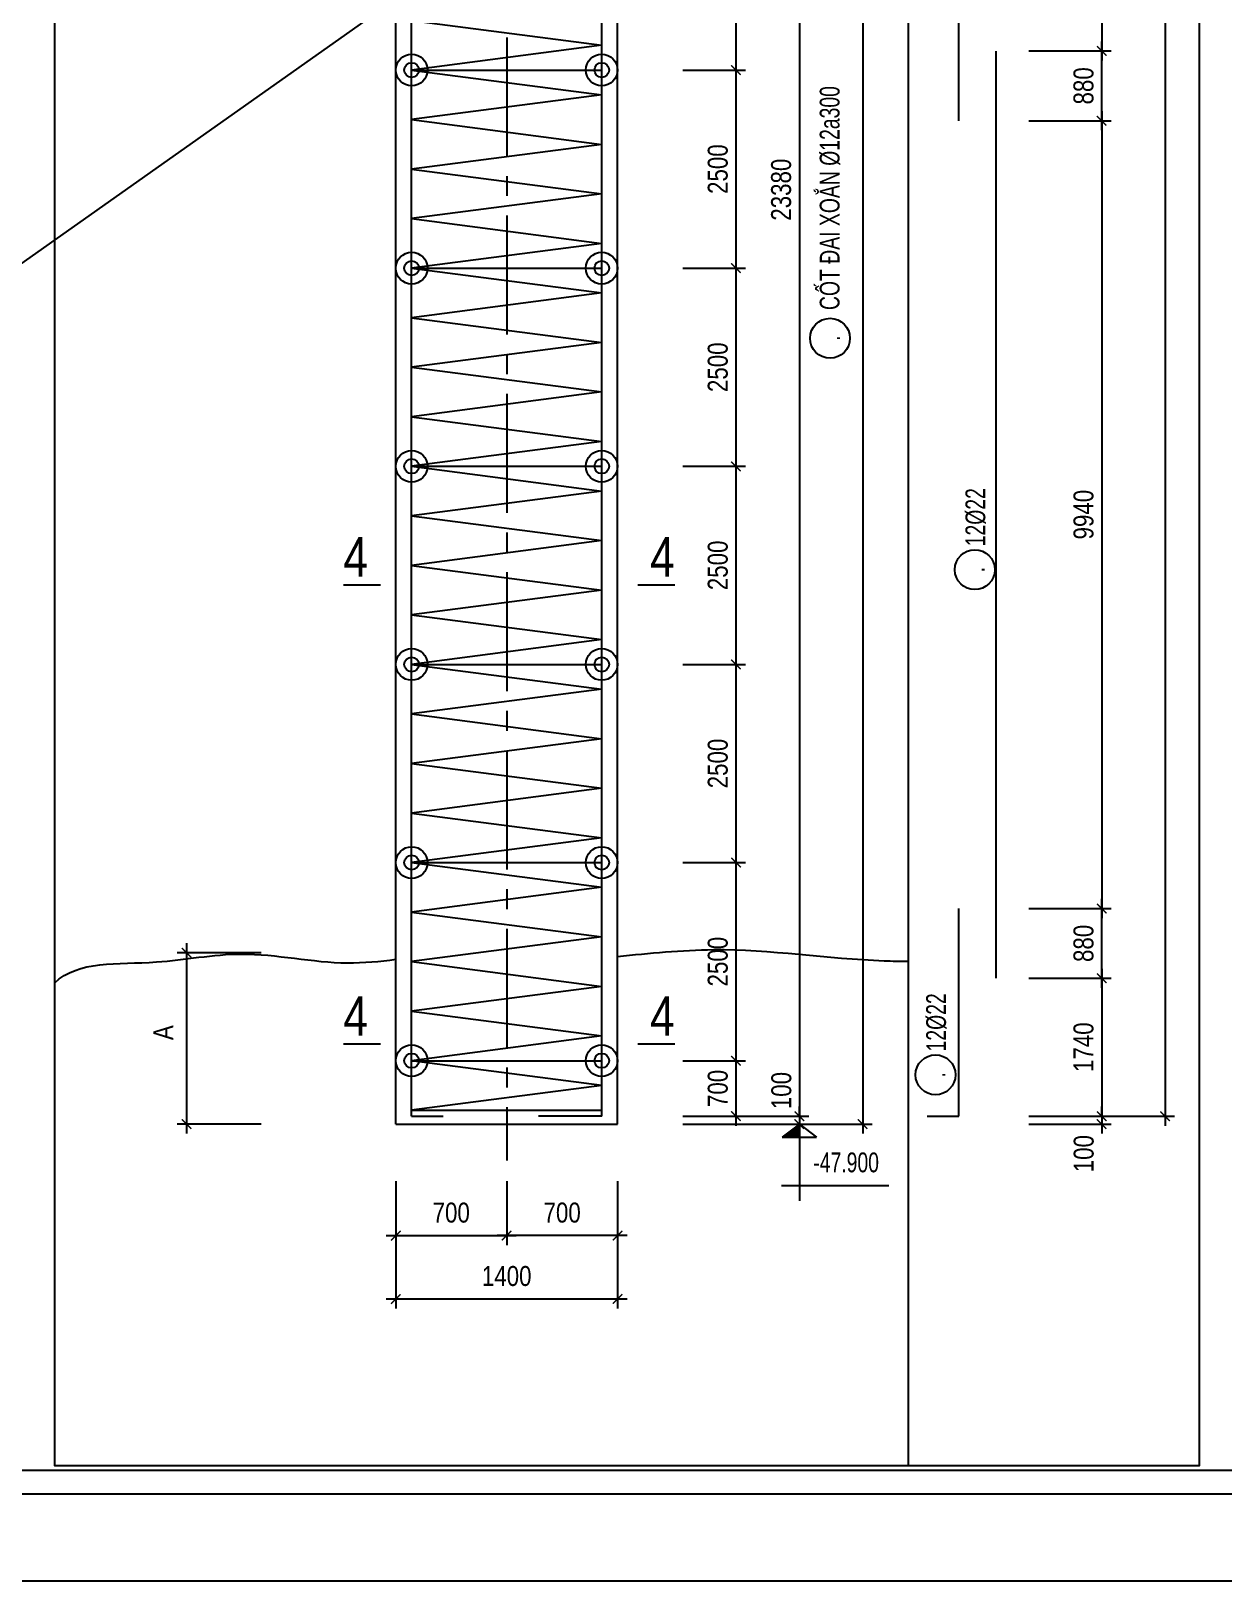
# Model space of a CAD drawing. Extents: x 171424 to 249266, y 74893 to 149166.
# Drawn here: x 199862 to 203623, y 130893 to 135782 of the extents above; entities that cross this region are included whole.
import ezdxf
from ezdxf.enums import TextEntityAlignment as Align

# ---------------------------------------------------------------- set-up
doc = ezdxf.new("R2010")
doc.units = 0
doc.header["$LTSCALE"] = 500
doc.header["$MEASUREMENT"] = 0
doc.header["$PDMODE"] = 3
doc.linetypes.add('CENTER2', pattern=[1.125, 0.75, -0.125, 0.125, -0.125])
doc.layers.get('0').update_dxf_attribs({"linetype": 'CONTINUOUS'})
doc.layers.get('DEFPOINTS').update_dxf_attribs({"linetype": 'CONTINUOUS'})
for name, color, linetype in [('01.CDC.AXIS', 160, 'CENTER2'), ('02.CDC.DIM', 1, 'CONTINUOUS'), ('03.CDC.BORDER', 3, 'CONTINUOUS'), ('05.CDC.STEEL', 4, 'CONTINUOUS'), ('06.CDC.TEXT', 2, 'CONTINUOUS'), ('10.CDC.HATCH', 9, 'CONTINUOUS'), ('11.CDC.NOTE', 8, 'CONTINUOUS'), ('CDC-KHUNGTEN', 7, 'CONTINUOUS'), ('CDC.10.HATCH', 9, 'CONTINUOUS')]:
    doc.layers.add(name, color=color, linetype=linetype)
doc.layers.add('KCS_Plotter', color=11, linetype='CONTINUOUS', plot=False)
doc.styles.add('ARIAL', font='arial.ttf', dxfattribs={"width": 0.8})
doc.dimstyles.new('DIM100-25', dxfattribs={"dimtxt": 63, "dimasz": 30, "dimexe": 30, "dimexo": 0, "dimgap": 25, "dimtad": 1, "dimdec": 0, "dimlfac": 4, "dimzin": 0, "dimdsep": 46, "dimtxsty": 'ARIAL', "dimblk": 'ARCHTICK', "dimblk1": 'ARCHTICK', "dimblk2": 'D', "dimcen": 0, "dimdle": 30, "dimclrd": 1, "dimclre": 1, "dimclrt": 2, "dimadec": 0, "dimazin": 0, "dimtfac": 1, "dimtdec": 0, "dimtix": 1, "dimtofl": 0, "dimtmove": 2, "dimatfit": 3, "dimldrblk": 'ARCHTICK', "dimfxl": 1, "dimtolj": 1, "dimtzin": 0, "dimarcsym": 0})
doc.dimstyles.new('DIM100-50', dxfattribs={"dimtxt": 63, "dimasz": 30, "dimexe": 30, "dimexo": 0, "dimgap": 40, "dimtad": 1, "dimdec": 0, "dimlfac": 2, "dimzin": 0, "dimdsep": 46, "dimtxsty": 'ARIAL', "dimblk": 'ARCHTICK', "dimcen": 0, "dimdle": 30, "dimclrd": 1, "dimclre": 1, "dimclrt": 2, "dimadec": 0, "dimazin": 0, "dimtfac": 1, "dimtdec": 0, "dimtix": 1, "dimtofl": 0, "dimtmove": 2, "dimatfit": 3, "dimldrblk": 'ARCHTICK', "dimfxl": 1, "dimtolj": 1, "dimtzin": 0, "dimarcsym": 0})

# ---------------------------------------------------------------- blocks, each defined once
blk = doc.blocks.new('_ArchTick')
at = {"color": 0, "linetype": 'ByBlock', "const_width": 0.15}
blk.add_lwpolyline([(-0.5, -0.5), (0.5, 0.5)], dxfattribs=at)
blk = doc.blocks.new('*D56')
at = {"layer": '02.CDC.DIM', "color": 1, "lineweight": -2, "transparency": 16777216}
for p, q in [((202286.6, 138234.3), (202286.6, 132329.2)), ((201919.5, 138204.3), (202316.6, 138204.3)), ((201919.5, 132359.2), (202316.6, 132359.2))]:
    blk.add_line(p, q, dxfattribs=at)
at = {"layer": 'DEFPOINTS', "color": 0, "transparency": 16777216}
for p in [(201919.5, 138204.3), (201919.5, 132359.2), (202286.6, 132359.2)]:
    blk.add_point(p, dxfattribs=at)
at = {"layer": '02.CDC.DIM', "color": 1, "lineweight": -2, "transparency": 16777216, "xscale": 30, "yscale": 30, "zscale": 30}
for p, rotation in [((202286.6, 138204.3), 90), ((202286.6, 132359.2), 270)]:
    blk.add_blockref('_ArchTick', p, dxfattribs=dict(at, rotation=rotation))
at = {"layer": '02.CDC.DIM', "color": 2, "transparency": 16777216, "insert": (202229.4, 135281.8), "char_height": 63, "attachment_point": 5, "rotation": 90, "style": 'ARIAL'}
blk.add_mtext('\\A1;23380', dxfattribs=at)
blk = doc.blocks.new('D')
at = {"layer": '02.CDC.DIM'}
for p, q in [((-50, -50), (50, 50)), ((-86.75, 0), (86.75, 0))]:
    blk.add_line(p, q, dxfattribs=at)
blk = doc.blocks.new('*D57')
at = {"layer": '02.CDC.DIM', "color": 1, "lineweight": -2, "transparency": 16777216}
for p, q in [((202486.6, 143814.2), (202486.6, 132304.2)), ((201919.5, 143784.2), (202516.6, 143784.2)), ((201919.5, 132334.2), (202516.6, 132334.2))]:
    blk.add_line(p, q, dxfattribs=at)
at = {"layer": 'DEFPOINTS', "color": 0, "transparency": 16777216}
for p in [(201919.5, 143784.2), (201919.5, 132334.2), (202486.6, 132334.2)]:
    blk.add_point(p, dxfattribs=at)
at = {"layer": '02.CDC.DIM', "color": 1, "lineweight": -2, "transparency": 16777216, "xscale": 30, "yscale": 30, "zscale": 30}
for p, rotation in [((202486.6, 143784.2), 90), ((202486.6, 132334.2), 270)]:
    blk.add_blockref('_ArchTick', p, dxfattribs=dict(at, rotation=rotation))
at = {"layer": '02.CDC.DIM', "color": 2, "transparency": 16777216, "insert": (202429.5, 138059.2), "char_height": 63, "attachment_point": 5, "rotation": 90, "style": 'ARIAL'}
blk.add_mtext('\\A1;45800', dxfattribs=at)
blk = doc.blocks.new('*D58')
at = {"layer": '02.CDC.DIM', "color": 1, "lineweight": -2, "transparency": 16777216}
for p, q in [((201013.2, 131990.7), (201013.2, 131752.5)), ((201713.2, 131990.7), (201713.2, 131752.5)), ((200983.2, 131782.5), (201743.2, 131782.5))]:
    blk.add_line(p, q, dxfattribs=at)
at = {"layer": 'DEFPOINTS', "color": 0, "transparency": 16777216}
for p in [(201013.2, 131990.7), (201713.2, 131990.7), (201713.2, 131782.5)]:
    blk.add_point(p, dxfattribs=at)
at = {"layer": '02.CDC.DIM', "color": 1, "lineweight": -2, "transparency": 16777216, "xscale": 30, "yscale": 30, "zscale": 30, "rotation": 180}
blk.add_blockref('_ArchTick', (201013.2, 131782.5), dxfattribs=at)
at = {"layer": '02.CDC.DIM', "color": 1, "lineweight": -2, "transparency": 16777216, "xscale": 30, "yscale": 30, "zscale": 30}
blk.add_blockref('_ArchTick', (201713.2, 131782.5), dxfattribs=at)
at = {"layer": '02.CDC.DIM', "color": 2, "transparency": 16777216, "insert": (201363.2, 131854.6), "char_height": 63, "attachment_point": 5, "style": 'ARIAL'}
blk.add_mtext('\\A1;1400', dxfattribs=at)
blk = doc.blocks.new('*D59')
at = {"layer": '02.CDC.DIM', "color": 1, "lineweight": -2, "transparency": 16777216}
for p, q in [((201013.2, 132154.5), (201013.2, 131952.5)), ((201363.2, 132154.5), (201363.2, 131952.5)), ((200983.2, 131982.5), (201393.2, 131982.5))]:
    blk.add_line(p, q, dxfattribs=at)
at = {"layer": 'DEFPOINTS', "color": 0, "transparency": 16777216}
for p in [(201013.2, 132154.5), (201363.2, 132154.5), (201363.2, 131982.5)]:
    blk.add_point(p, dxfattribs=at)
at = {"layer": '02.CDC.DIM', "color": 1, "lineweight": -2, "transparency": 16777216, "xscale": 30, "yscale": 30, "zscale": 30, "rotation": 180}
blk.add_blockref('_ArchTick', (201013.2, 131982.5), dxfattribs=at)
at = {"layer": '02.CDC.DIM', "color": 1, "lineweight": -2, "transparency": 16777216, "xscale": 30, "yscale": 30, "zscale": 30}
blk.add_blockref('_ArchTick', (201363.2, 131982.5), dxfattribs=at)
at = {"layer": '02.CDC.DIM', "color": 2, "transparency": 16777216, "insert": (201188.2, 132054.6), "char_height": 63, "attachment_point": 5, "style": 'ARIAL'}
blk.add_mtext('\\A1;700', dxfattribs=at)
blk = doc.blocks.new('*D60')
at = {"layer": '02.CDC.DIM', "color": 1, "lineweight": -2, "transparency": 16777216}
for p, q in [((201363.2, 132154.5), (201363.2, 131952.5)), ((201713.2, 132154.5), (201713.2, 131952.5)), ((201743.2, 131982.5), (201333.2, 131982.5))]:
    blk.add_line(p, q, dxfattribs=at)
at = {"layer": 'DEFPOINTS', "color": 0, "transparency": 16777216}
for p in [(201363.2, 132154.5), (201713.2, 132154.5), (201363.2, 131982.5)]:
    blk.add_point(p, dxfattribs=at)
at = {"layer": '02.CDC.DIM', "color": 1, "lineweight": -2, "transparency": 16777216, "xscale": 30, "yscale": 30, "zscale": 30, "rotation": 180}
blk.add_blockref('_ArchTick', (201363.2, 131982.5), dxfattribs=at)
at = {"layer": '02.CDC.DIM', "color": 1, "lineweight": -2, "transparency": 16777216, "xscale": 30, "yscale": 30, "zscale": 30}
blk.add_blockref('_ArchTick', (201713.2, 131982.5), dxfattribs=at)
at = {"layer": '02.CDC.DIM', "color": 2, "transparency": 16777216, "insert": (201538.2, 132054.6), "char_height": 63, "attachment_point": 5, "style": 'ARIAL'}
blk.add_mtext('\\A1;700', dxfattribs=at)
blk = doc.blocks.new('*D62')
at = {"layer": '02.CDC.DIM', "color": 1, "lineweight": -2, "transparency": 16777216}
for p, q in [((201919.5, 132359.2), (202316.6, 132359.2)), ((202286.6, 132359.2), (202286.6, 132389.2)), ((201919.5, 132334.2), (202316.6, 132334.2)), ((202286.6, 132334.2), (202286.6, 132304.2))]:
    blk.add_line(p, q, dxfattribs=at)
at = {"layer": 'DEFPOINTS', "color": 0, "transparency": 16777216}
for p in [(201919.5, 132359.2), (202286.6, 132359.2), (201919.5, 132334.2)]:
    blk.add_point(p, dxfattribs=at)
at = {"layer": '02.CDC.DIM', "color": 1, "lineweight": -2, "transparency": 16777216, "xscale": 30, "yscale": 30, "zscale": 30}
for p, rotation in [((202286.6, 132359.2), 270), ((202286.6, 132334.2), 90)]:
    blk.add_blockref('_ArchTick', p, dxfattribs=dict(at, rotation=rotation))
at = {"layer": '02.CDC.DIM', "color": 2, "transparency": 16777216, "insert": (202230.1, 132440), "char_height": 63, "attachment_point": 5, "rotation": 90, "style": 'ARIAL'}
blk.add_mtext('\\A1;100', dxfattribs=at)
blk = doc.blocks.new('*D64')
at = {"layer": '02.CDC.DIM', "color": 1, "lineweight": -2, "transparency": 16777216}
for p, q in [((200353.2, 132904.6), (200353.2, 132304.2)), ((200588.9, 132874.6), (200323.2, 132874.6)), ((200588.9, 132334.2), (200323.2, 132334.2))]:
    blk.add_line(p, q, dxfattribs=at)
at = {"layer": 'DEFPOINTS', "color": 0, "transparency": 16777216}
for p in [(200588.9, 132874.6), (200353.2, 132334.2), (200588.9, 132334.2)]:
    blk.add_point(p, dxfattribs=at)
at = {"layer": '02.CDC.DIM', "color": 1, "lineweight": -2, "transparency": 16777216, "xscale": 30, "yscale": 30, "zscale": 30}
for p, rotation in [((200353.2, 132874.6), 90), ((200353.2, 132334.2), 270)]:
    blk.add_blockref('_ArchTick', p, dxfattribs=dict(at, rotation=rotation))
at = {"layer": '02.CDC.DIM', "color": 2, "transparency": 16777216, "insert": (200279.7, 132622.6), "char_height": 63, "attachment_point": 5, "rotation": 90, "style": 'ARIAL'}
blk.add_mtext('\\A1;A', dxfattribs=at)
blk = doc.blocks.new('*D78')
at = {"layer": '02.CDC.DIM', "color": 1, "lineweight": -2, "transparency": 16777216}
for p, q in [((201919.5, 136284.2), (202116.6, 136284.2)), ((202086.6, 136314.2), (202086.6, 135629.2)), ((201919.5, 135659.2), (202116.6, 135659.2))]:
    blk.add_line(p, q, dxfattribs=at)
at = {"layer": 'DEFPOINTS', "color": 0, "transparency": 16777216}
for p in [(201919.5, 136284.2), (201919.5, 135659.2), (202086.6, 135659.2)]:
    blk.add_point(p, dxfattribs=at)
at = {"layer": '02.CDC.DIM', "color": 1, "lineweight": -2, "transparency": 16777216, "xscale": 30, "yscale": 30, "zscale": 30}
for p, rotation in [((202086.6, 136284.2), 90), ((202086.6, 135659.2), 270)]:
    blk.add_blockref('_ArchTick', p, dxfattribs=dict(at, rotation=rotation))
at = {"layer": '02.CDC.DIM', "color": 2, "transparency": 16777216, "insert": (202029.5, 135971.7), "char_height": 63, "attachment_point": 5, "rotation": 90, "style": 'ARIAL'}
blk.add_mtext('\\A1;2500', dxfattribs=at)
blk = doc.blocks.new('*D79')
at = {"layer": '02.CDC.DIM', "color": 1, "lineweight": -2, "transparency": 16777216}
for p, q in [((202086.6, 135689.2), (202086.6, 135004.2)), ((201919.5, 135659.2), (202116.6, 135659.2)), ((201919.5, 135034.2), (202116.6, 135034.2))]:
    blk.add_line(p, q, dxfattribs=at)
at = {"layer": 'DEFPOINTS', "color": 0, "transparency": 16777216}
for p in [(201919.5, 135659.2), (201919.5, 135034.2), (202086.6, 135034.2)]:
    blk.add_point(p, dxfattribs=at)
at = {"layer": '02.CDC.DIM', "color": 1, "lineweight": -2, "transparency": 16777216, "xscale": 30, "yscale": 30, "zscale": 30}
for p, rotation in [((202086.6, 135659.2), 90), ((202086.6, 135034.2), 270)]:
    blk.add_blockref('_ArchTick', p, dxfattribs=dict(at, rotation=rotation))
at = {"layer": '02.CDC.DIM', "color": 2, "transparency": 16777216, "insert": (202029.5, 135346.7), "char_height": 63, "attachment_point": 5, "rotation": 90, "style": 'ARIAL'}
blk.add_mtext('\\A1;2500', dxfattribs=at)
blk = doc.blocks.new('*D80')
at = {"layer": '02.CDC.DIM', "color": 1, "lineweight": -2, "transparency": 16777216}
for p, q in [((202086.6, 135064.2), (202086.6, 134379.2)), ((201919.5, 135034.2), (202116.6, 135034.2)), ((201919.5, 134409.2), (202116.6, 134409.2))]:
    blk.add_line(p, q, dxfattribs=at)
at = {"layer": 'DEFPOINTS', "color": 0, "transparency": 16777216}
for p in [(201919.5, 135034.2), (201919.5, 134409.2), (202086.6, 134409.2)]:
    blk.add_point(p, dxfattribs=at)
at = {"layer": '02.CDC.DIM', "color": 1, "lineweight": -2, "transparency": 16777216, "xscale": 30, "yscale": 30, "zscale": 30}
for p, rotation in [((202086.6, 135034.2), 90), ((202086.6, 134409.2), 270)]:
    blk.add_blockref('_ArchTick', p, dxfattribs=dict(at, rotation=rotation))
at = {"layer": '02.CDC.DIM', "color": 2, "transparency": 16777216, "insert": (202029.5, 134721.7), "char_height": 63, "attachment_point": 5, "rotation": 90, "style": 'ARIAL'}
blk.add_mtext('\\A1;2500', dxfattribs=at)
blk = doc.blocks.new('*D81')
at = {"layer": '02.CDC.DIM', "color": 1, "lineweight": -2, "transparency": 16777216}
for p, q in [((202086.6, 134439.2), (202086.6, 133754.2)), ((201919.5, 134409.2), (202116.6, 134409.2)), ((201919.5, 133784.2), (202116.6, 133784.2))]:
    blk.add_line(p, q, dxfattribs=at)
at = {"layer": 'DEFPOINTS', "color": 0, "transparency": 16777216}
for p in [(201919.5, 134409.2), (201919.5, 133784.2), (202086.6, 133784.2)]:
    blk.add_point(p, dxfattribs=at)
at = {"layer": '02.CDC.DIM', "color": 1, "lineweight": -2, "transparency": 16777216, "xscale": 30, "yscale": 30, "zscale": 30}
for p, rotation in [((202086.6, 134409.2), 90), ((202086.6, 133784.2), 270)]:
    blk.add_blockref('_ArchTick', p, dxfattribs=dict(at, rotation=rotation))
at = {"layer": '02.CDC.DIM', "color": 2, "transparency": 16777216, "insert": (202029.5, 134096.7), "char_height": 63, "attachment_point": 5, "rotation": 90, "style": 'ARIAL'}
blk.add_mtext('\\A1;2500', dxfattribs=at)
blk = doc.blocks.new('*D82')
at = {"layer": '02.CDC.DIM', "color": 1, "lineweight": -2, "transparency": 16777216}
for p, q in [((201919.5, 133784.2), (202116.6, 133784.2)), ((202086.6, 133814.2), (202086.6, 133129.2)), ((201919.5, 133159.2), (202116.6, 133159.2))]:
    blk.add_line(p, q, dxfattribs=at)
at = {"layer": 'DEFPOINTS', "color": 0, "transparency": 16777216}
for p in [(201919.5, 133784.2), (201919.5, 133159.2), (202086.6, 133159.2)]:
    blk.add_point(p, dxfattribs=at)
at = {"layer": '02.CDC.DIM', "color": 1, "lineweight": -2, "transparency": 16777216, "xscale": 30, "yscale": 30, "zscale": 30}
for p, rotation in [((202086.6, 133784.2), 90), ((202086.6, 133159.2), 270)]:
    blk.add_blockref('_ArchTick', p, dxfattribs=dict(at, rotation=rotation))
at = {"layer": '02.CDC.DIM', "color": 2, "transparency": 16777216, "insert": (202029.5, 133471.7), "char_height": 63, "attachment_point": 5, "rotation": 90, "style": 'ARIAL'}
blk.add_mtext('\\A1;2500', dxfattribs=at)
blk = doc.blocks.new('*D83')
at = {"layer": '02.CDC.DIM', "color": 1, "lineweight": -2, "transparency": 16777216}
for p, q in [((201919.5, 133159.2), (202116.6, 133159.2)), ((202086.6, 133189.2), (202086.6, 132504.2)), ((201919.5, 132534.2), (202116.6, 132534.2))]:
    blk.add_line(p, q, dxfattribs=at)
at = {"layer": 'DEFPOINTS', "color": 0, "transparency": 16777216}
for p in [(201919.5, 133159.2), (201919.5, 132534.2), (202086.6, 132534.2)]:
    blk.add_point(p, dxfattribs=at)
at = {"layer": '02.CDC.DIM', "color": 1, "lineweight": -2, "transparency": 16777216, "xscale": 30, "yscale": 30, "zscale": 30}
for p, rotation in [((202086.6, 133159.2), 90), ((202086.6, 132534.2), 270)]:
    blk.add_blockref('_ArchTick', p, dxfattribs=dict(at, rotation=rotation))
at = {"layer": '02.CDC.DIM', "color": 2, "transparency": 16777216, "insert": (202029.5, 132846.7), "char_height": 63, "attachment_point": 5, "rotation": 90, "style": 'ARIAL'}
blk.add_mtext('\\A1;2500', dxfattribs=at)
blk = doc.blocks.new('*D84')
at = {"layer": '02.CDC.DIM', "color": 1, "lineweight": -2, "transparency": 16777216}
for p, q in [((202086.6, 132564.2), (202086.6, 132329.2)), ((201919.5, 132534.2), (202116.6, 132534.2)), ((201919.5, 132359.2), (202116.6, 132359.2))]:
    blk.add_line(p, q, dxfattribs=at)
at = {"layer": 'DEFPOINTS', "color": 0, "transparency": 16777216}
for p in [(201919.5, 132534.2), (201919.5, 132359.2), (202086.6, 132359.2)]:
    blk.add_point(p, dxfattribs=at)
at = {"layer": '02.CDC.DIM', "color": 1, "lineweight": -2, "transparency": 16777216, "xscale": 30, "yscale": 30, "zscale": 30}
for p, rotation in [((202086.6, 132534.2), 90), ((202086.6, 132359.2), 270)]:
    blk.add_blockref('_ArchTick', p, dxfattribs=dict(at, rotation=rotation))
at = {"layer": '02.CDC.DIM', "color": 2, "transparency": 16777216, "insert": (202029.5, 132446.7), "char_height": 63, "attachment_point": 5, "rotation": 90, "style": 'ARIAL'}
blk.add_mtext('\\A1;700', dxfattribs=at)
blk = doc.blocks.new('*D85')
at = {"layer": '02.CDC.DIM', "color": 1, "lineweight": -2, "transparency": 16777216}
for p, q in [((203440.7, 143864.2), (203440.7, 132329.2)), ((203011, 143834.2), (203470.7, 143834.2)), ((203011, 132359.2), (203470.7, 132359.2))]:
    blk.add_line(p, q, dxfattribs=at)
at = {"layer": 'DEFPOINTS', "color": 0, "transparency": 16777216}
for p in [(203011, 143834.2), (203011, 132359.2), (203440.7, 132359.2)]:
    blk.add_point(p, dxfattribs=at)
at = {"layer": '02.CDC.DIM', "color": 1, "lineweight": -2, "transparency": 16777216, "xscale": 30, "yscale": 30, "zscale": 30}
for p, rotation in [((203440.7, 143834.2), 90), ((203440.7, 132359.2), 270)]:
    blk.add_blockref('_ArchTick', p, dxfattribs=dict(at, rotation=rotation))
at = {"layer": '02.CDC.DIM', "color": 2, "transparency": 16777216, "insert": (203383.5, 138096.7), "char_height": 63, "attachment_point": 5, "rotation": 90, "style": 'ARIAL'}
blk.add_mtext('\\A1;45900', dxfattribs=at)
blk = doc.blocks.new('*D86')
at = {"layer": '02.CDC.DIM', "color": 1, "lineweight": -2, "transparency": 16777216}
for p, q in [((203240.7, 138234.2), (203240.7, 135689.3)), ((203011, 138204.2), (203270.7, 138204.2)), ((203011, 135719.3), (203270.7, 135719.3))]:
    blk.add_line(p, q, dxfattribs=at)
at = {"layer": 'DEFPOINTS', "color": 0, "transparency": 16777216}
for p in [(203011, 138204.2), (203011, 135719.3), (203240.7, 135719.3)]:
    blk.add_point(p, dxfattribs=at)
at = {"layer": '02.CDC.DIM', "color": 1, "lineweight": -2, "transparency": 16777216, "xscale": 30, "yscale": 30, "zscale": 30}
for p, rotation in [((203240.7, 138204.2), 90), ((203240.7, 135719.3), 270)]:
    blk.add_blockref('_ArchTick', p, dxfattribs=dict(at, rotation=rotation))
at = {"layer": '02.CDC.DIM', "color": 2, "transparency": 16777216, "insert": (203183.5, 136961.8), "char_height": 63, "attachment_point": 5, "rotation": 90, "style": 'ARIAL'}
blk.add_mtext('\\A1;9940', dxfattribs=at)
blk = doc.blocks.new('*D91')
at = {"layer": '02.CDC.DIM', "color": 1, "lineweight": -2, "transparency": 16777216}
for p, q in [((203011, 132359.2), (203270.7, 132359.2)), ((203240.7, 132359.2), (203240.7, 132389.2)), ((203011, 132334.2), (203270.7, 132334.2)), ((203240.7, 132334.2), (203240.7, 132304.2))]:
    blk.add_line(p, q, dxfattribs=at)
at = {"layer": 'DEFPOINTS', "color": 0, "transparency": 16777216}
for p in [(203011, 132359.2), (203240.7, 132359.2), (203011, 132334.2)]:
    blk.add_point(p, dxfattribs=at)
at = {"layer": '02.CDC.DIM', "color": 1, "lineweight": -2, "transparency": 16777216, "xscale": 30, "yscale": 30, "zscale": 30}
for p, rotation in [((203240.7, 132359.2), 270), ((203240.7, 132334.2), 90)]:
    blk.add_blockref('_ArchTick', p, dxfattribs=dict(at, rotation=rotation))
at = {"layer": '02.CDC.DIM', "color": 2, "transparency": 16777216, "insert": (203184.2, 132241), "char_height": 63, "attachment_point": 5, "rotation": 90, "style": 'ARIAL'}
blk.add_mtext('\\A1;100', dxfattribs=at)
blk = doc.blocks.new('*D92')
at = {"layer": '02.CDC.DIM', "color": 1, "lineweight": -2, "transparency": 16777216}
for p, q in [((203011, 135499.2), (203270.7, 135499.2)), ((203240.7, 135529.2), (203240.7, 132984.3)), ((203011, 133014.3), (203270.7, 133014.3))]:
    blk.add_line(p, q, dxfattribs=at)
at = {"layer": 'DEFPOINTS', "color": 0, "transparency": 16777216}
for p in [(203011, 135499.2), (203011, 133014.3), (203240.7, 133014.3)]:
    blk.add_point(p, dxfattribs=at)
at = {"layer": '02.CDC.DIM', "color": 1, "lineweight": -2, "transparency": 16777216, "xscale": 30, "yscale": 30, "zscale": 30}
for p, rotation in [((203240.7, 135499.2), 90), ((203240.7, 133014.3), 270)]:
    blk.add_blockref('_ArchTick', p, dxfattribs=dict(at, rotation=rotation))
at = {"layer": '02.CDC.DIM', "color": 2, "transparency": 16777216, "insert": (203183.5, 134256.8), "char_height": 63, "attachment_point": 5, "rotation": 90, "style": 'ARIAL'}
blk.add_mtext('\\A1;9940', dxfattribs=at)
blk = doc.blocks.new('*D93')
at = {"layer": '02.CDC.DIM', "color": 1, "lineweight": -2, "transparency": 16777216}
for p, q in [((203240.7, 135469.2), (203240.7, 135749.3)), ((203011, 135719.3), (203270.7, 135719.3)), ((203011, 135499.2), (203270.7, 135499.2))]:
    blk.add_line(p, q, dxfattribs=at)
at = {"layer": 'DEFPOINTS', "color": 0, "transparency": 16777216}
for p in [(203011, 135719.3), (203240.7, 135719.3), (203011, 135499.2)]:
    blk.add_point(p, dxfattribs=at)
at = {"layer": '02.CDC.DIM', "color": 1, "lineweight": -2, "transparency": 16777216, "xscale": 30, "yscale": 30, "zscale": 30}
for p, rotation in [((203240.7, 135719.3), 90), ((203240.7, 135499.2), 270)]:
    blk.add_blockref('_ArchTick', p, dxfattribs=dict(at, rotation=rotation))
at = {"layer": '02.CDC.DIM', "color": 2, "transparency": 16777216, "insert": (203183.5, 135609.3), "char_height": 63, "attachment_point": 5, "rotation": 90, "style": 'ARIAL'}
blk.add_mtext('\\A1;880', dxfattribs=at)
blk = doc.blocks.new('*D94')
at = {"layer": '02.CDC.DIM', "color": 1, "lineweight": -2, "transparency": 16777216}
for p, q in [((203240.7, 132824.3), (203240.7, 132329.2)), ((203011, 132794.3), (203270.7, 132794.3)), ((203011, 132359.2), (203270.7, 132359.2))]:
    blk.add_line(p, q, dxfattribs=at)
at = {"layer": 'DEFPOINTS', "color": 0, "transparency": 16777216}
for p in [(203011, 132794.3), (203011, 132359.2), (203240.7, 132359.2)]:
    blk.add_point(p, dxfattribs=at)
at = {"layer": '02.CDC.DIM', "color": 1, "lineweight": -2, "transparency": 16777216, "xscale": 30, "yscale": 30, "zscale": 30}
for p, rotation in [((203240.7, 132794.3), 90), ((203240.7, 132359.2), 270)]:
    blk.add_blockref('_ArchTick', p, dxfattribs=dict(at, rotation=rotation))
at = {"layer": '02.CDC.DIM', "color": 2, "transparency": 16777216, "insert": (203183.5, 132576.8), "char_height": 63, "attachment_point": 5, "rotation": 90, "style": 'ARIAL'}
blk.add_mtext('\\A1;1740', dxfattribs=at)
blk = doc.blocks.new('*D95')
at = {"layer": '02.CDC.DIM', "color": 1, "lineweight": -2, "transparency": 16777216}
for p, q in [((203240.7, 132764.3), (203240.7, 133044.3)), ((203011, 133014.3), (203270.7, 133014.3)), ((203011, 132794.3), (203270.7, 132794.3))]:
    blk.add_line(p, q, dxfattribs=at)
at = {"layer": 'DEFPOINTS', "color": 0, "transparency": 16777216}
for p in [(203011, 133014.3), (203240.7, 133014.3), (203011, 132794.3)]:
    blk.add_point(p, dxfattribs=at)
at = {"layer": '02.CDC.DIM', "color": 1, "lineweight": -2, "transparency": 16777216, "xscale": 30, "yscale": 30, "zscale": 30}
for p, rotation in [((203240.7, 133014.3), 90), ((203240.7, 132794.3), 270)]:
    blk.add_blockref('_ArchTick', p, dxfattribs=dict(at, rotation=rotation))
at = {"layer": '02.CDC.DIM', "color": 2, "transparency": 16777216, "insert": (203183.5, 132904.3), "char_height": 63, "attachment_point": 5, "rotation": 90, "style": 'ARIAL'}
blk.add_mtext('\\A1;880', dxfattribs=at)
blk = doc.blocks.new('KHUNG A1')
at = {"layer": 'CDC-KHUNGTEN'}
blk.add_lwpolyline([(10366.22, 712.17), (10366.22, 1278.17), (9655.22, 1278.17), (9655.22, 712.17)], close=True, dxfattribs=at)
at = {"layer": 'CDC.10.HATCH', "color": 8}
blk.add_lwpolyline([(9652.22, 709.17), (10447.22, 709.17), (10447.22, 1281.17), (9652.22, 1281.17)], close=True, dxfattribs=at)
at = {"layer": 'DEFPOINTS', "color": 1}
blk.add_lwpolyline([(9617.22, 698.17), (9617.22, 1292.17), (10458.22, 1292.17), (10458.22, 698.17), (9617.22, 698.17)], close=True, dxfattribs=at)

msp = doc.modelspace()

# ---------------------------------------------------------------- linework, layer by layer
at = {"layer": '01.CDC.AXIS'}
msp.add_line((201363.21, 144199.9), (201363.21, 132219.24), dxfattribs=at)
at = {"layer": '03.CDC.BORDER'}
for p, q in [((202629.93, 144895.41), (202629.93, 131255.83)), ((203548.44, 144895.41), (203548.44, 131255.83)), ((201013.21, 135659.24), (201013.21, 136284.24)), ((201713.21, 135659.24), (201713.21, 136284.24)), ((201013.21, 135034.24), (201013.21, 135659.24)), ((201713.21, 135034.24), (201713.21, 135659.24)), ((201013.21, 134409.24), (201013.21, 135034.24)), ((201713.21, 134409.24), (201713.21, 135034.24)), ((201013.21, 133784.24), (201013.21, 134409.24)), ((201713.21, 133784.24), (201713.21, 134409.24)), ((201013.21, 133159.24), (201013.21, 133784.24)), ((201713.21, 133159.24), (201713.21, 133784.24)), ((201013.21, 132534.24), (201013.21, 133159.24)), ((201713.21, 132534.24), (201713.21, 133159.24)), ((201013.21, 132334.24), (201013.21, 132534.24)), ((201713.21, 132334.24), (201713.21, 132534.24)), ((201013.21, 132334.24), (201713.21, 132334.24))]:
    msp.add_line(p, q, dxfattribs=at)
msp.add_lwpolyline([(199937.2, 145355.41), (203548.44, 145355.41), (203548.44, 131255.83), (199937.2, 131255.83)], close=True, dxfattribs=at)
for centre, radius in [((201063.21, 135659.24), 50), ((201663.21, 135659.24), 50), ((201063.21, 135659.24), 23.06), ((201663.21, 135659.24), 23.06), ((201063.21, 135034.24), 50), ((201063.21, 135034.24), 23.06), ((201663.21, 135034.24), 50), ((201663.21, 135034.24), 23.06), ((201063.21, 134409.24), 50), ((201063.21, 134409.24), 23.06), ((201663.21, 134409.24), 50), ((201663.21, 134409.24), 23.06), ((201063.21, 133784.24), 50), ((201663.21, 133784.24), 50), ((201063.21, 133784.24), 23.06), ((201663.21, 133784.24), 23.06), ((201063.21, 133159.24), 50), ((201663.21, 133159.24), 50), ((201063.21, 133159.24), 23.06), ((201663.21, 133159.24), 23.06), ((201063.21, 132534.24), 50), ((201063.21, 132534.24), 23.06), ((201663.21, 132534.24), 50), ((201663.21, 132534.24), 23.06)]:
    msp.add_circle(centre, radius, dxfattribs=at)
for points, knots in [([(199937.2, 132779.69), (200011.02, 132851.82, 0), (200224.36, 132826.37, 0), (200547.9, 132893.29, 0), (200800.82, 132831.14, 0), (200962.59, 132847.62, 0), (201013.21, 132854.16, 0)], [0, 0, 0, 0, 371.6591928, 640.3147982, 976.6413365, 1129.9685688, 1129.9685688, 1129.9685688, 1129.9685688]), ([(201713.21, 132863.36, 0), (201813.98, 132872.77, 0), (202094.31, 132903.06, 0), (202399.88, 132852, 0), (202604.88, 132848.12, 0), (202629.93, 132848.02, 0)], [2258.1524586, 2258.1524586, 2258.1524586, 2258.1524586, 2561.0846248, 3101.5080953, 3176.9192878, 3176.9192878, 3176.9192878, 3176.9192878])]:
    msp.add_open_spline(points, degree=3, knots=knots, dxfattribs=at)
at = {"layer": '05.CDC.STEEL'}
for p, q in [((202790.12, 135499.24), (202790.12, 138424.24)), ((201063.21, 135659.24), (201063.21, 136284.24)), ((201663.21, 135659.24), (201663.21, 136284.24)), ((201663.21, 135737.37), (201063.21, 135659.24)), ((202907.78, 132794.29), (202907.78, 135719.29)), ((201063.21, 135659.24), (201663.21, 135659.24)), ((201063.21, 135034.24), (201063.21, 135659.24)), ((201063.21, 135659.24), (201663.21, 135659.24)), ((201663.21, 135034.24), (201663.21, 135659.24)), ((201663.21, 135581.12), (201063.21, 135502.99)), ((201663.21, 135424.87), (201063.21, 135346.74)), ((201663.21, 135268.62), (201063.21, 135190.49)), ((201663.21, 135112.37), (201063.21, 135034.24)), ((201063.21, 135034.24), (201663.21, 135034.24)), ((201063.21, 134409.24), (201063.21, 135034.24)), ((201063.21, 135034.24), (201663.21, 135034.24)), ((201663.21, 134409.24), (201663.21, 135034.24)), ((201663.21, 134956.12), (201063.21, 134877.99)), ((201663.21, 134799.87), (201063.21, 134721.74)), ((201663.21, 134643.62), (201063.21, 134565.49)), ((201663.21, 134487.37), (201063.21, 134409.24)), ((201063.21, 134409.24), (201663.21, 134409.24)), ((201063.21, 133784.24), (201063.21, 134409.24)), ((201063.21, 134409.24), (201663.21, 134409.24)), ((201663.21, 133784.24), (201663.21, 134409.24)), ((201663.21, 134331.12), (201063.21, 134252.99)), ((201663.21, 134174.87), (201063.21, 134096.74)), ((201663.21, 134018.62), (201063.21, 133940.49)), ((201663.21, 133862.37), (201063.21, 133784.24)), ((201063.21, 133784.24), (201663.21, 133784.24)), ((201063.21, 133159.24), (201063.21, 133784.24)), ((201063.21, 133784.24), (201663.21, 133784.24)), ((201663.21, 133159.24), (201663.21, 133784.24)), ((201663.21, 133706.12), (201063.21, 133627.99)), ((201663.21, 133549.87), (201063.21, 133471.74)), ((201663.21, 133393.62), (201063.21, 133315.49)), ((201663.21, 133237.37), (201063.21, 133159.24)), ((201063.21, 133159.24), (201663.21, 133159.24)), ((201063.21, 132534.24), (201063.21, 133159.24)), ((201063.21, 133159.24), (201663.21, 133159.24)), ((201663.21, 132534.24), (201663.21, 133159.24)), ((201663.21, 133081.12), (201063.21, 133002.99)), ((202790.12, 132359.24), (202790.12, 133014.08)), ((201663.21, 132924.87), (201063.21, 132846.74)), ((201663.21, 132768.62), (201063.21, 132690.49)), ((201663.21, 132612.37), (201063.21, 132534.24)), ((201063.21, 132359.24), (201063.21, 132534.24)), ((201063.21, 132534.24), (201663.21, 132534.24)), ((201663.21, 132359.24), (201663.21, 132534.24)), ((201663.21, 132456.12), (201063.21, 132377.99)), ((201063.21, 132377.99), (201663.21, 132377.99)), ((201063.21, 132359.24), (201163.21, 132359.24)), ((201663.21, 132359.24), (201463.21, 132359.24)), ((202690.12, 132359.24), (202790.12, 132359.24))]:
    msp.add_line(p, q, dxfattribs=at)
at = {"layer": '10.CDC.HATCH'}
for p, q in [((201063.21, 135815.49), (201663.21, 135737.37)), ((201063.21, 135659.24), (201663.21, 135581.12)), ((201063.21, 135502.99), (201663.21, 135424.87)), ((201063.21, 135346.74), (201663.21, 135268.62)), ((201063.21, 135190.49), (201663.21, 135112.37)), ((201063.21, 135034.24), (201663.21, 134956.12)), ((201063.21, 134877.99), (201663.21, 134799.87)), ((201063.21, 134721.74), (201663.21, 134643.62)), ((201063.21, 134565.49), (201663.21, 134487.37)), ((201063.21, 134409.24), (201663.21, 134331.12)), ((201063.21, 134252.99), (201663.21, 134174.87)), ((201063.21, 134096.74), (201663.21, 134018.62)), ((201063.21, 133940.49), (201663.21, 133862.37)), ((201063.21, 133784.24), (201663.21, 133706.12)), ((201063.21, 133627.99), (201663.21, 133549.87)), ((201063.21, 133471.74), (201663.21, 133393.62)), ((201063.21, 133315.49), (201663.21, 133237.37)), ((201063.21, 133159.24), (201663.21, 133081.12)), ((201063.21, 133002.99), (201663.21, 132924.87)), ((201063.21, 132846.74), (201663.21, 132768.62)), ((201063.21, 132690.49), (201663.21, 132612.37)), ((201663.21, 132456.12), (201063.21, 132534.24))]:
    msp.add_line(p, q, dxfattribs=at)
at = {"layer": '11.CDC.NOTE'}
for p, q in [((202144.01, 132334.24), (202429.26, 132334.24)), ((202286.63, 132334.24), (202232.63, 132292.86)), ((202286.63, 132334.24), (202286.63, 132091.71)), ((202286.63, 132334.24), (202340.63, 132292.86)), ((202232.63, 132292.86), (202340.63, 132292.86)), ((202230.34, 132140.54), (202569.15, 132140.54))]:
    msp.add_line(p, q, dxfattribs=at)
for centre in [(202383.46, 134813.19), (202840.24, 134083.14), (202716.27, 132489.74)]:
    msp.add_circle(centre, 63, dxfattribs=at)
msp.add_solid([(202232.63, 132292.86), (202286.63, 132334.24), (202286.63, 132292.86), (202286.63, 132334.24)], dxfattribs=at)
at = {"layer": 'KCS_Plotter'}
msp.add_line((193948.44, 130892.91), (214973.44, 145742.91), dxfattribs=at)

# ---------------------------------------------------------------- block references
at = {"xscale": 25, "yscale": 25, "zscale": 25}
msp.add_blockref('KHUNG A1', (-46482.15, 113438.58), dxfattribs=at)

# ---------------------------------------------------------------- texts
at = {"layer": '06.CDC.TEXT', "style": 'ARIAL', "width": 0.7}
msp.add_text('CỐT ĐAI XOẮN %%C12a300', height=62.5, rotation=90, dxfattribs=at).set_placement((202413.44, 134902.18))
for p in [(202383.46, 134813.19), (202840.24, 134083.14), (202716.27, 132489.74)]:
    msp.add_text('.', height=62.5, rotation=90, dxfattribs=at).set_placement(p, align=Align.MIDDLE_CENTER)
for p in [(202841.95, 134248.55), (202717.98, 132655.15)]:
    msp.add_text('12%%C22', height=62.5, rotation=90, dxfattribs=at).set_placement(p, align=Align.MIDDLE)
at = {"layer": '06.CDC.TEXT', "style": 'ARIAL', "width": 0.8}
for s, p in [('%%U4 ', (200906.35, 134060.8)), ('%%U 4', (201835.2, 134060.8)), ('%%U4 ', (200906.35, 132612.74)), ('%%U 4', (201835.2, 132612.74))]:
    msp.add_text(s, height=125, dxfattribs=at).set_placement(p, align=Align.CENTER)
at = {"layer": '06.CDC.TEXT', "style": 'ARIAL', "width": 0.7}
msp.add_text('-47.900', height=62.5, dxfattribs=at).set_placement((202434.27, 132213.45), align=Align.MIDDLE)

# ---------------------------------------------------------------- dimensions: what is measured, and where the dimension line sits
at = {"layer": '02.CDC.DIM'}
for base, p1, p2, angle, picture, middle in [((203440.66, 132359.24), (203011.01, 143834.24), (203011.01, 132359.24), 270, '*D85', (203383.49, 138096.74)), ((202486.63, 132334.24), (201919.46, 143784.24), (201919.46, 132334.24), 270, '*D57', (202429.47, 138059.24)), ((202286.63, 132359.24), (201919.46, 138204.29), (201919.46, 132359.24), 270, '*D56', (202229.45, 135281.76)), ((203240.66, 135719.29), (203011.01, 138204.24), (203011.01, 135719.29), 270, '*D86', (203183.49, 136961.76)), ((202086.63, 135659.24), (201919.46, 136284.24), (201919.46, 135659.24), 90, '*D78', (202029.47, 135971.74)), ((203240.66, 135719.29), (203011.01, 135499.24), (203011.01, 135719.29), 270, '*D93', (203183.49, 135609.26)), ((202086.63, 135034.24), (201919.46, 135659.24), (201919.46, 135034.24), 90, '*D79', (202029.47, 135346.74)), ((203240.66, 133014.29), (203011.01, 135499.24), (203011.01, 133014.29), 270, '*D92', (203183.49, 134256.76)), ((202086.63, 134409.24), (201919.46, 135034.24), (201919.46, 134409.24), 90, '*D80', (202029.47, 134721.74)), ((202086.63, 133784.24), (201919.46, 134409.24), (201919.46, 133784.24), 90, '*D81', (202029.47, 134096.74)), ((202086.63, 133159.24), (201919.46, 133784.24), (201919.46, 133159.24), 90, '*D82', (202029.47, 133471.74)), ((202086.63, 132534.24), (201919.46, 133159.24), (201919.46, 132534.24), 90, '*D83', (202029.47, 132846.74)), ((203240.66, 133014.29), (203011.01, 132794.29), (203011.01, 133014.29), 270, '*D95', (203183.49, 132904.29)), ((203240.66, 132359.24), (203011.01, 132794.29), (203011.01, 132359.24), 270, '*D94', (203183.49, 132576.76)), ((202086.63, 132359.24), (201919.46, 132534.24), (201919.46, 132359.24), 90, '*D84', (202029.47, 132446.74))]:
    dim = msp.add_linear_dim(base=base, p1=p1, p2=p2, angle=angle, dimstyle='DIM100-25', dxfattribs=at)
    dim.commit()
    dim.dimension.update_dxf_attribs({"geometry": picture, "text_midpoint": middle})
dim = msp.add_linear_dim(base=(200353.18, 132334.24), p1=(200588.94, 132874.64), p2=(200588.94, 132334.24), angle=90, text='A', dimstyle='DIM100-25', dxfattribs=at)
dim.commit()
dim.dimension.update_dxf_attribs({"geometry": '*D64', "text_midpoint": (200279.71, 132622.61), "dimtype": 160})
for base, p1, p2, picture, middle in [((202286.63, 132359.24), (201919.46, 132334.24), (201919.46, 132359.24), '*D62', (202230.13, 132440.02)), ((203240.66, 132359.24), (203011.01, 132334.24), (203011.01, 132359.24), '*D91', (203184.16, 132241.05))]:
    dim = msp.add_linear_dim(base=base, p1=p1, p2=p2, angle=270, dimstyle='DIM100-25', dxfattribs=at)
    dim.commit()
    dim.dimension.update_dxf_attribs({"geometry": picture, "text_midpoint": middle, "dimtype": 160})
for base, p1, p2, picture, middle in [((201363.21, 131982.48), (201013.21, 132154.45), (201363.21, 132154.45), '*D59', (201188.21, 132054.64)), ((201363.21, 131982.48), (201713.21, 132154.45), (201363.21, 132154.45), '*D60', (201538.21, 132054.64)), ((201713.21, 131782.48), (201013.21, 131990.73), (201713.21, 131990.73), '*D58', (201363.21, 131854.64))]:
    dim = msp.add_linear_dim(base=base, p1=p1, p2=p2, dimstyle='DIM100-50', dxfattribs=at)
    dim.commit()
    dim.dimension.update_dxf_attribs({"geometry": picture, "text_midpoint": middle})

doc.saveas('drawing.dxf')
